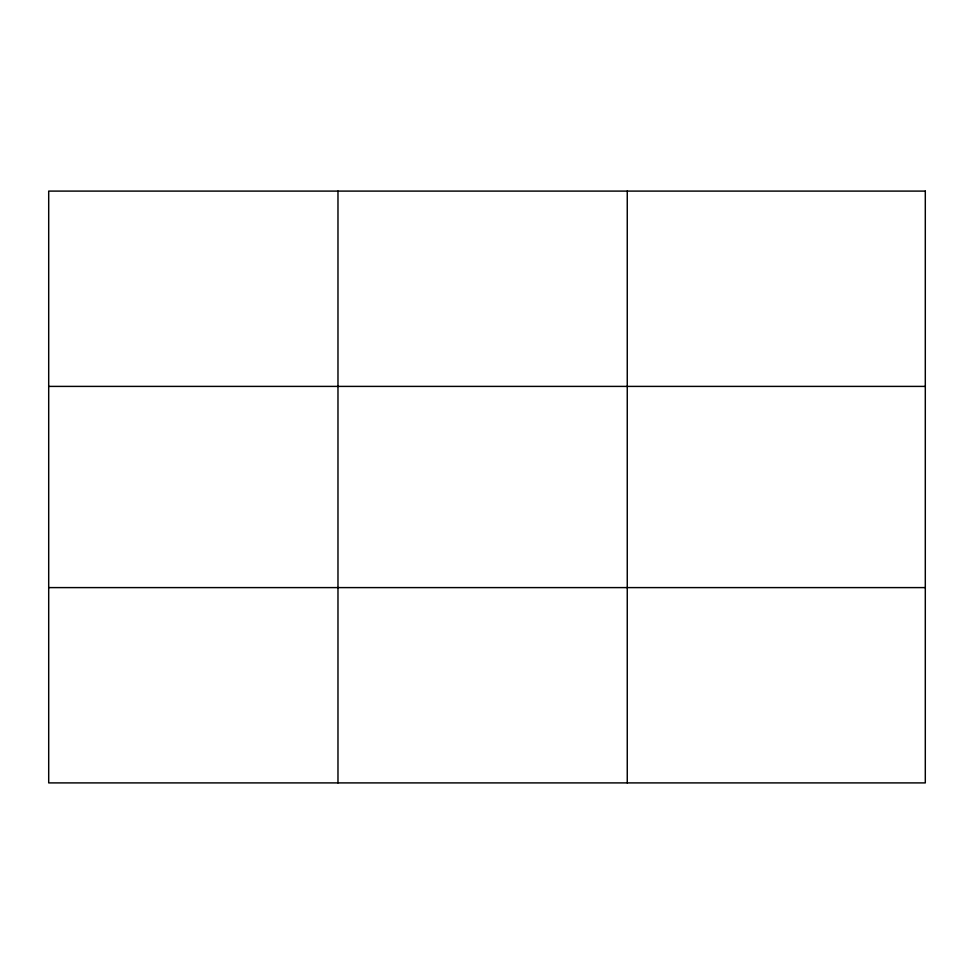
<?xml version="1.0" encoding="UTF-8"?>
<svg xmlns="http://www.w3.org/2000/svg" width="974" height="974" viewBox="0 0 974 974"><rect width="100%" height="100%" fill="white"/><g stroke="black" fill="none" stroke-linecap="round" stroke-linejoin="round"><path stroke-width="1.46" d="M337.978 191.099L337.978 782.901M627.256 191.099L627.256 782.901M48.7 386.398L925.3 386.398M48.7 587.602L925.3 587.602M925.3 191.099L925.3 782.901L48.7 782.901L48.7 191.099L925.3 191.099"/></g></svg>
